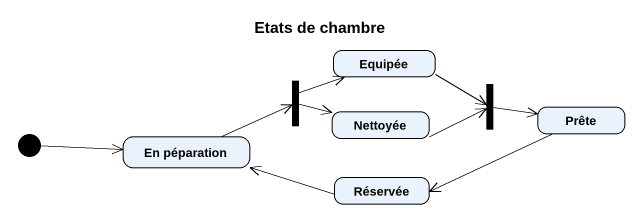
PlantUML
@startuml
title Etats de chambre
hide empty description
state Equipée
state fork1 <<fork>>
state Nettoyée
state fork2 <<join>>
state Prête
state "En péparation" as En_péparation
state Réservée
[*] -right-> En_péparation
Equipée -right-> fork2
fork1 -right-> Equipée
fork1 -right-> Nettoyée
Nettoyée -right-> fork2
fork2 -right-> Prête
Prête -left-> Réservée
En_péparation -right-> fork1
Réservée -left-> En_péparation
@enduml
